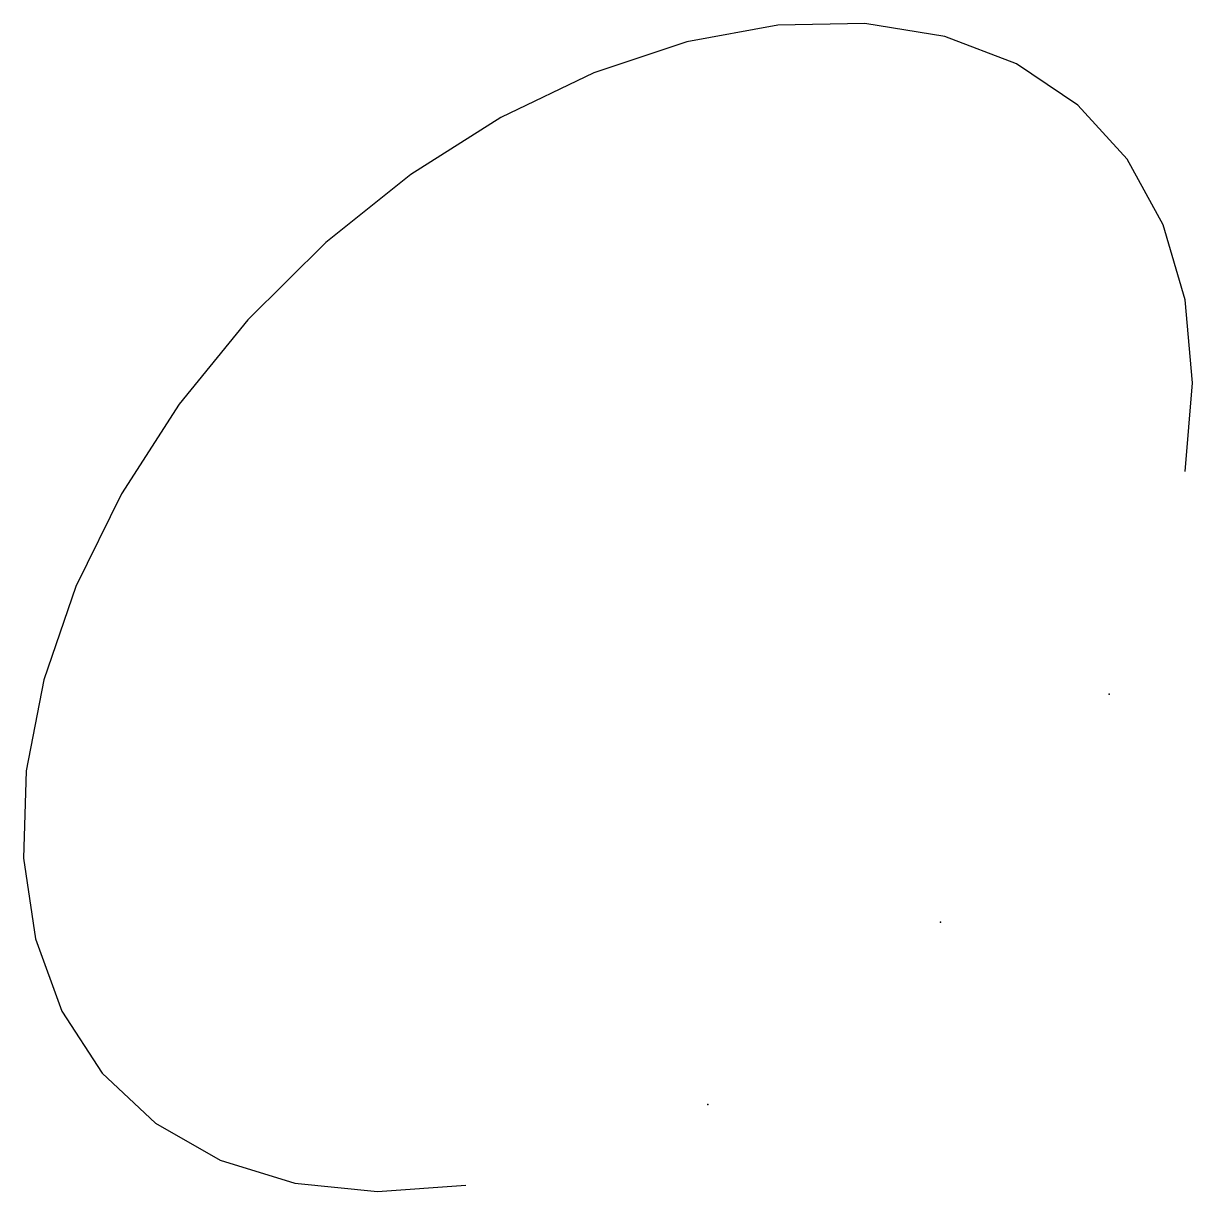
# Model space of a CAD drawing. Extents: x -1.27 to 1.27, y -1.27 to 1.27.
import ezdxf

# ---------------------------------------------------------------- set-up
doc = ezdxf.new("R2010")
doc.units = 0
doc.layers.get('0').update_dxf_attribs({"linetype": 'CONTINUOUS'})

msp = doc.modelspace()

# ---------------------------------------------------------------- linework, layer by layer
at = {"color": 0, "flags": 128}
msp.add_lwpolyline([(1.2583, 0.2954), (1.2748, 0.4887), (1.2588, 0.6696), (1.2109, 0.8335), (1.1322, 0.9762), (1.0247, 1.0941), (0.8912, 1.1841), (0.735, 1.2441), (0.5601, 1.2725), (0.371, 1.2685), (0.1725, 1.2322), (-0.0304, 1.1647), (-0.2326, 1.0675), (-0.4288, 0.9432), (-0.6141, 0.7949), (-0.7839, 0.6264), (-0.9337, 0.442), (-1.0597, 0.2464), (-1.1589, 0.0445), (-1.2285, -0.1585), (-1.267, -0.3575), (-1.2732, -0.5474), (-1.2471, -0.7234), (-1.1893, -0.881), (-1.1012, -1.0163), (-0.9852, -1.1256), (-0.8441, -1.2064), (-0.6816, -1.2565), (-0.5017, -1.2747), (-0.3091, -1.2605)], dxfattribs=at)
at = {"color": 0}
for p in [(1.093, -0.1904), (0.7252, -0.6872), (0.2182, -1.0846)]:
    msp.add_point(p, dxfattribs=at)

doc.saveas('drawing.dxf')
